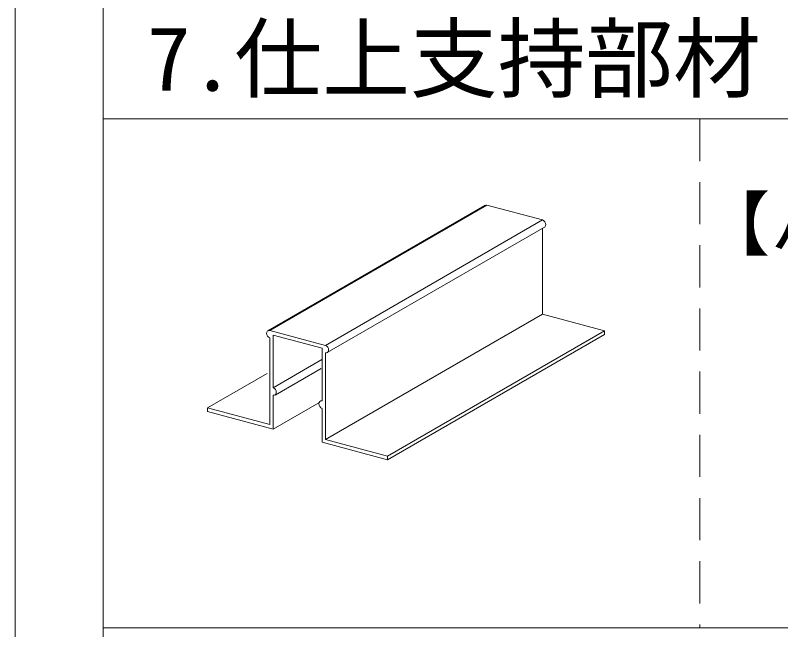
# Model space of a CAD drawing. Units: millimetres on the paper, enlarged 50 times, with parts at other scales. Extents: x -9752 to 9748, y -6991 to 6878.
# Drawn here: x -9752 to -8662, y 2625 to 3500 of the extents above; entities that cross this region are included whole.
import ezdxf
from ezdxf.enums import TextEntityAlignment as Align

# ---------------------------------------------------------------- set-up
doc = ezdxf.new("R2010")
doc.units = ezdxf.units.MM
doc.header["$LTSCALE"] = 50
doc.linetypes.add('DASHED1', pattern=[1.8, 1.2, -0.6])
for name, color, linetype, lineweight in [('1-1_中線', 7, 'Continuous', 18), ('1-6_文字', 4, 'Continuous', 9), ('F-3_太線２', 3, 'Continuous', 18), ('F-6_文字', 7, 'Continuous', 18)]:
    doc.layers.add(name, color=color, linetype=linetype, lineweight=lineweight)
doc.styles.add('ＭＳ ゴシック', font='')
doc.styles.get('ＭＳ ゴシック').set_extended_font_data('MS Gothic')

msp = doc.modelspace()

# ---------------------------------------------------------------- linework, layer by layer
at = {"layer": '1-1_中線'}
for p, q in [((-9392.13, 3050.77), (-9082.84, 3229.35)), ((-9389.3, 3051.15), (-9080.01, 3229.72)), ((-9080.01, 3229.72), (-9000.84, 3208.5)), ((-9310.13, 3029.93), (-9000.84, 3208.5)), ((-9307.3, 3019.59), (-8998.01, 3198.16)), ((-9000.84, 3074.57), (-9000.84, 3196.53)), ((-9310.13, 2896), (-9000.84, 3074.57)), ((-9000.84, 3074.57), (-8912.35, 3050.86)), ((-9389.3, 3051.15), (-9310.13, 3029.93)), ((-9384.65, 2969.54), (-9384.65, 3044.54)), ((-9384.65, 3044.54), (-9314.79, 3025.82)), ((-9221.65, 2872.29), (-8912.35, 3050.86)), ((-9221.65, 2866.94), (-8912.35, 3045.51)), ((-8912.35, 3045.51), (-8912.35, 3050.86)), ((-9389.3, 2917.22), (-9389.3, 3040.43)), ((-9314.79, 2950.82), (-9314.79, 3025.82)), ((-9384.65, 2969.54), (-9315.31, 3009.57)), ((-9310.13, 2896), (-9310.13, 3019.22)), ((-9477.79, 2940.93), (-9393.1, 2989.82)), ((-9381.82, 2959.2), (-9316.2, 2997.08)), ((-9384.65, 2910.61), (-9384.65, 2958.83)), ((-9384.65, 2910.61), (-9319.42, 2948.27)), ((-9477.79, 2940.93), (-9389.3, 2917.22)), ((-9477.79, 2940.93), (-9477.79, 2935.57)), ((-9477.79, 2935.57), (-9384.65, 2910.61)), ((-9314.79, 2891.89), (-9314.79, 2940.11)), ((-9314.79, 2891.89), (-9221.65, 2866.94)), ((-9310.13, 2896), (-9221.65, 2872.29)), ((-9221.65, 2866.94), (-9221.65, 2872.29))]:
    msp.add_line(p, q, dxfattribs=at)
for centre, radius, start, end in [((-9080.98, 3226.12), 3.72, 74.93194, 120), ((-9003.2, 3201.89), 7.02, 0.03226, 70.3424), ((-8999.87, 3201.39), 3.72, 300, 308.63606), ((-9001.36, 3201.98), 5.18, 317.46486, 359.08689), ((-9389.13, 3047.09), 4.83, 135.87371, 180.67805), ((-9386.94, 3047.04), 7.02, 180.03226, 250.3424), ((-9390.27, 3047.55), 3.72, 74.93194, 128.63606), ((-9312.49, 3023.32), 7.02, 0.03226, 70.3424), ((-9309.16, 3022.81), 3.72, 254.93194, 308.63606), ((-9310.66, 3023.41), 5.18, 317.46486, 359.08689), ((-9387, 2962.93), 7.01, 0.01589, 70.35878), ((-9383.68, 2962.42), 3.72, 254.90791, 308.62436), ((-9385.05, 2962.97), 5.06, 316.91211, 359.65198), ((-9314.8, 2946.84), 4.65, 134.95414, 181.60995), ((-9312.43, 2946.72), 7.01, 180.01589, 250.35878), ((-9315.76, 2947.23), 3.72, 74.90791, 128.62436)]:
    msp.add_arc(centre, radius, start, end, dxfattribs=at)
at = {"layer": 'F-3_太線２'}
msp.add_line((-9751.67, 6877.5), (-9751.67, -6872.5), dxfattribs=at)
at = {"layer": 'F-6_文字', "color": 3}
for p, q in [((-9626.67, 6127.5), (-9626.67, 2627.5)), ((-9626.67, 3352.5), (-1.67, 3352.5)), ((-9626.67, 2627.5), (-1.67, 2627.5)), ((-9626.67, 2627.5), (-9626.67, 2477.5))]:
    msp.add_line(p, q, dxfattribs=at)
at = {"layer": 'F-6_文字', "color": 4, "linetype": 'DASHED1', "lineweight": 9}
msp.add_line((-8776.67, 3352.5), (-8776.67, 2627.5), dxfattribs=at)

# ---------------------------------------------------------------- texts
at = {"layer": '1-6_文字', "style": 'ＭＳ ゴシック'}
for s, height, p in [(' 7.仕上支持部材', 91.64, (-9626.67, 3365)), ('【ハット型】', 73.31, (-8776.67, 3144.17))]:
    msp.add_text(s, height=height, dxfattribs=at).set_placement(p, align=Align.BOTTOM_LEFT)

doc.saveas('drawing.dxf')
